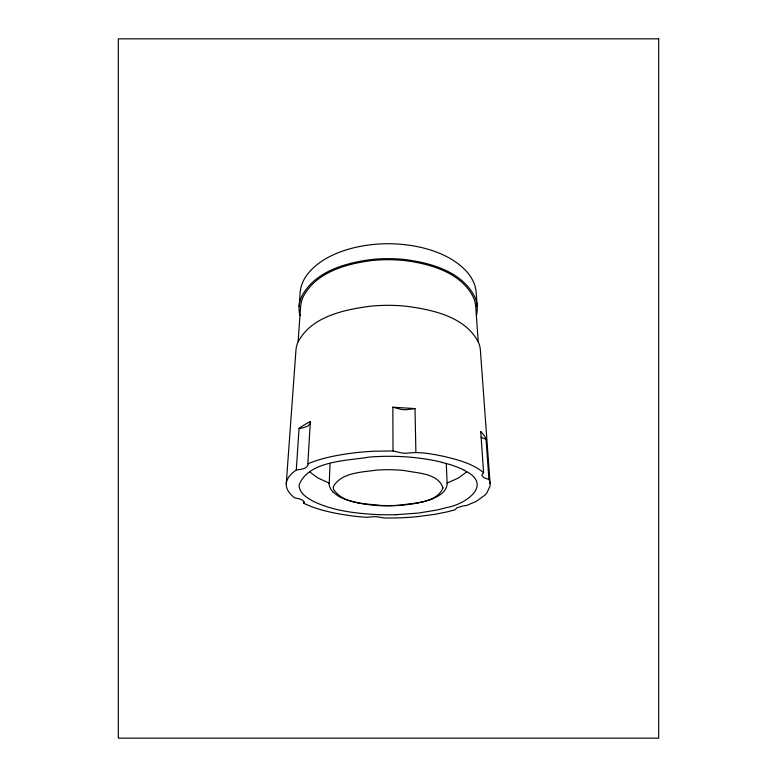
<?xml version="1.0" encoding="UTF-8"?>
<svg xmlns="http://www.w3.org/2000/svg" width="777" height="777" viewBox="0 0 777 777"><rect width="100%" height="100%" fill="white"/><g stroke="black" fill="none" stroke-linecap="round" stroke-linejoin="round"><path stroke-width="1.17" d="M286.257 483.692C285.858 489.597 290.19 494.493 294.609 497.814C297.814 498.62 303.001 498.873 304.186 502.496A1.651 1.651 0 0 1 303.846 503.35C317.968 510.062 333.479 513.179 348.863 515.472A250.534 250.534 0 0 0 366.793 517.307L373.523 516.695A53.73 53.73 0 0 1 377.292 516.812L384.46 518.036L398.407 517.9A295.279 295.279 0 0 0 417.103 516.666L435.052 514.296L447.416 511.82L454.914 509.858L457.177 507.702L463.014 505.973A34.644 34.644 0 0 1 466.588 505.506L476.33 501.34L484.829 495.163A24.087 24.087 0 0 0 486.829 492.939L489.976 486.208A10.985 10.985 0 0 0 490.083 483.692L480.371 350.058A25.456 25.456 0 0 0 478.855 343.211C466.064 316.686 432.546 309.722 406.08 306.225A179.001 179.001 0 0 0 370.25 306.225C343.784 309.722 310.276 316.686 297.474 343.211A25.447 25.447 0 0 0 295.959 350.058L286.257 483.692C286.791 477.68 291.618 473.193 296.299 469.959C300.262 469.386 306.497 469.259 308.051 464.84A2.341 2.341 0 0 0 307.867 463.82L310.334 421.571M329.234 483.158L330.04 463.956M303.856 503.36L303.953 501.612M296.299 469.959L299.048 428.448A62.714 62.714 0 0 1 310.363 421.639M298.106 341.666L300.602 306.798A29.915 29.915 0 0 1 302.894 297.436C315.277 272.533 345.716 263.937 371.221 260.625A153.108 153.108 0 0 1 405.118 260.625C430.623 263.937 461.043 272.542 473.446 297.436A29.915 29.915 0 0 1 475.747 306.789L478.224 341.666M299.971 315.676A28.39 28.39 0 0 1 299.126 306.536L300.145 292.531A32.148 32.148 0 0 1 302.962 281.73C306.837 273.183 313.947 266.569 321.581 261.354A77.127 77.127 0 0 1 326.049 258.556C339.831 250.699 355.468 246.571 371.144 244.706A149.058 149.058 0 0 1 405.186 244.706C420.862 246.571 436.499 250.689 450.291 258.556A77.127 77.127 0 0 1 454.749 261.354C462.393 266.569 469.483 273.193 473.387 281.721A32.148 32.148 0 0 1 476.204 292.531L477.204 306.536A28.37 28.37 0 0 1 476.359 315.666M310.198 423.824L307.643 426.214L301.942 428.088A26.573 26.573 0 0 1 299.048 428.448M466.754 471.833L458.479 477.981L447.105 483.09M480.749 431.497L483.576 472.678L481.973 474.825A1.855 1.855 0 0 0 481.944 475.32L483.896 477.738L488.937 479.428A12.345 12.345 0 0 1 490.093 483.692M307.877 463.82C323.378 457.313 340.141 454.564 356.74 452.583A286.159 286.159 0 0 1 374.767 451.194L393.007 450.981L402.195 453.04A52.661 52.661 0 0 0 407.031 453.224C419.23 451.427 431.4 453.855 443.414 456.293C457.41 459.683 472.251 463.267 483.576 472.678M415.889 452.204L415.005 408.585L406.439 409.722A44.279 44.279 0 0 1 401.748 409.518L392.851 407.216L393.007 450.981M417.803 503.03C394.056 507.255 368.861 507.187 345.794 499.524A47.572 47.572 0 0 1 338.442 496.182L333.061 492.094M396.017 514.704L418.57 513.053L436.47 510.081A159.499 159.499 0 0 0 446.493 507.575C465.394 504.574 494.133 484.547 464.19 470.347M392.851 407.216L415.005 408.585M441.919 462.247C422.989 457.74 403.448 455.934 384.013 456.352A280.342 280.342 0 0 0 369.59 457.031C348.727 460.81 308.605 460.246 299.184 484.829A10.062 10.062 0 0 0 299.359 487.47C301.087 494.726 308.314 498.698 314.432 501.845C332.76 510.44 353.224 513.073 373.222 514.384A274.835 274.835 0 0 0 396.017 514.704M329.234 483.09L317.861 477.981L309.576 471.833M481.138 437.198L482.42 437.898A17.764 17.764 0 0 0 486.033 439.054M486.023 439.073L488.937 479.428M446.299 463.956L447.105 483.158C447.348 490.229 440.714 495.075 434.955 497.688A49.971 49.971 0 0 1 432.818 498.63M441.87 462.47A99.709 99.709 0 0 1 464.277 470.163M477.214 306.536A30.449 30.449 0 0 0 474.864 297.028C462.266 271.727 431.332 262.985 405.4 259.615A155.623 155.623 0 0 0 370.93 259.615C344.998 262.985 314.083 271.727 301.457 297.028A30.439 30.439 0 0 0 299.116 306.536M432.838 498.688A80.546 80.546 0 0 1 417.783 502.923M333.09 491.938A12.558 12.558 0 0 1 328.992 483.168M480.691 431.565A23.961 23.961 0 0 1 486.111 439.034M442.977 487.966C436.402 503.117 414.918 502.709 400.825 505.099A170.785 170.785 0 0 1 380.973 505.458C365.219 503.496 343.181 504.176 333.518 489.287A6.216 6.216 0 0 1 333.43 486.421C341.647 472.338 362.004 472.27 376.486 470.124A164.064 164.064 0 0 1 393.628 469.803A151.904 151.904 0 0 1 404.827 470.6C417.56 473.319 438.296 473.144 442.977 487.966M658.682 38.85L118.318 38.85L118.318 738.15L658.682 738.15L658.682 38.85"/></g></svg>
